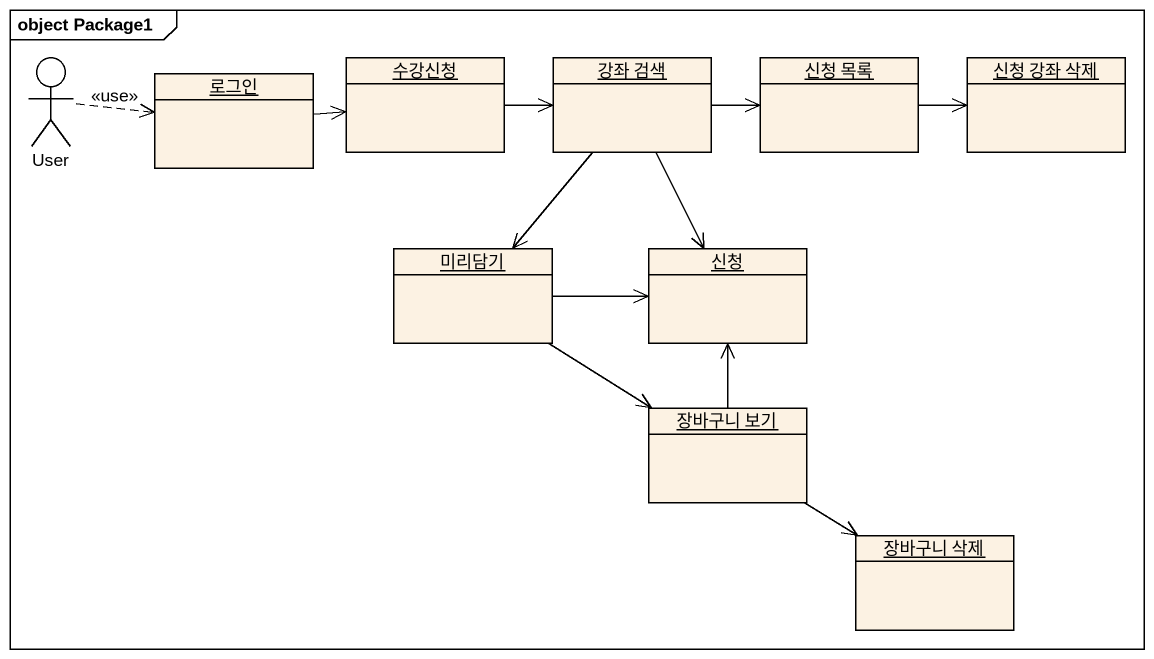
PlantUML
@startuml
mainframe object Package1
allowmixing
hide circle
hide empty members
actor User
object 로그인
object 수강신청
object "강좌 검색" as 강좌_검색
object "신청 목록" as 신청_목록
object "신청 강좌 삭제" as 신청_강좌_삭제
object 미리담기
object 신청
object "장바구니 보기" as 장바구니_보기
object "장바구니 삭제" as 장바구니_삭제
User .right.> 로그인 : <<use>>
로그인 -right-> 수강신청
수강신청 -right-> 강좌_검색
강좌_검색 -right-> 신청_목록
강좌_검색 --> 미리담기
강좌_검색 --> 신청
신청_목록 -right-> 신청_강좌_삭제
미리담기 -right-> 신청
미리담기 --> 장바구니_보기
장바구니_보기 -up-> 신청
장바구니_보기 --> 장바구니_삭제
@enduml
